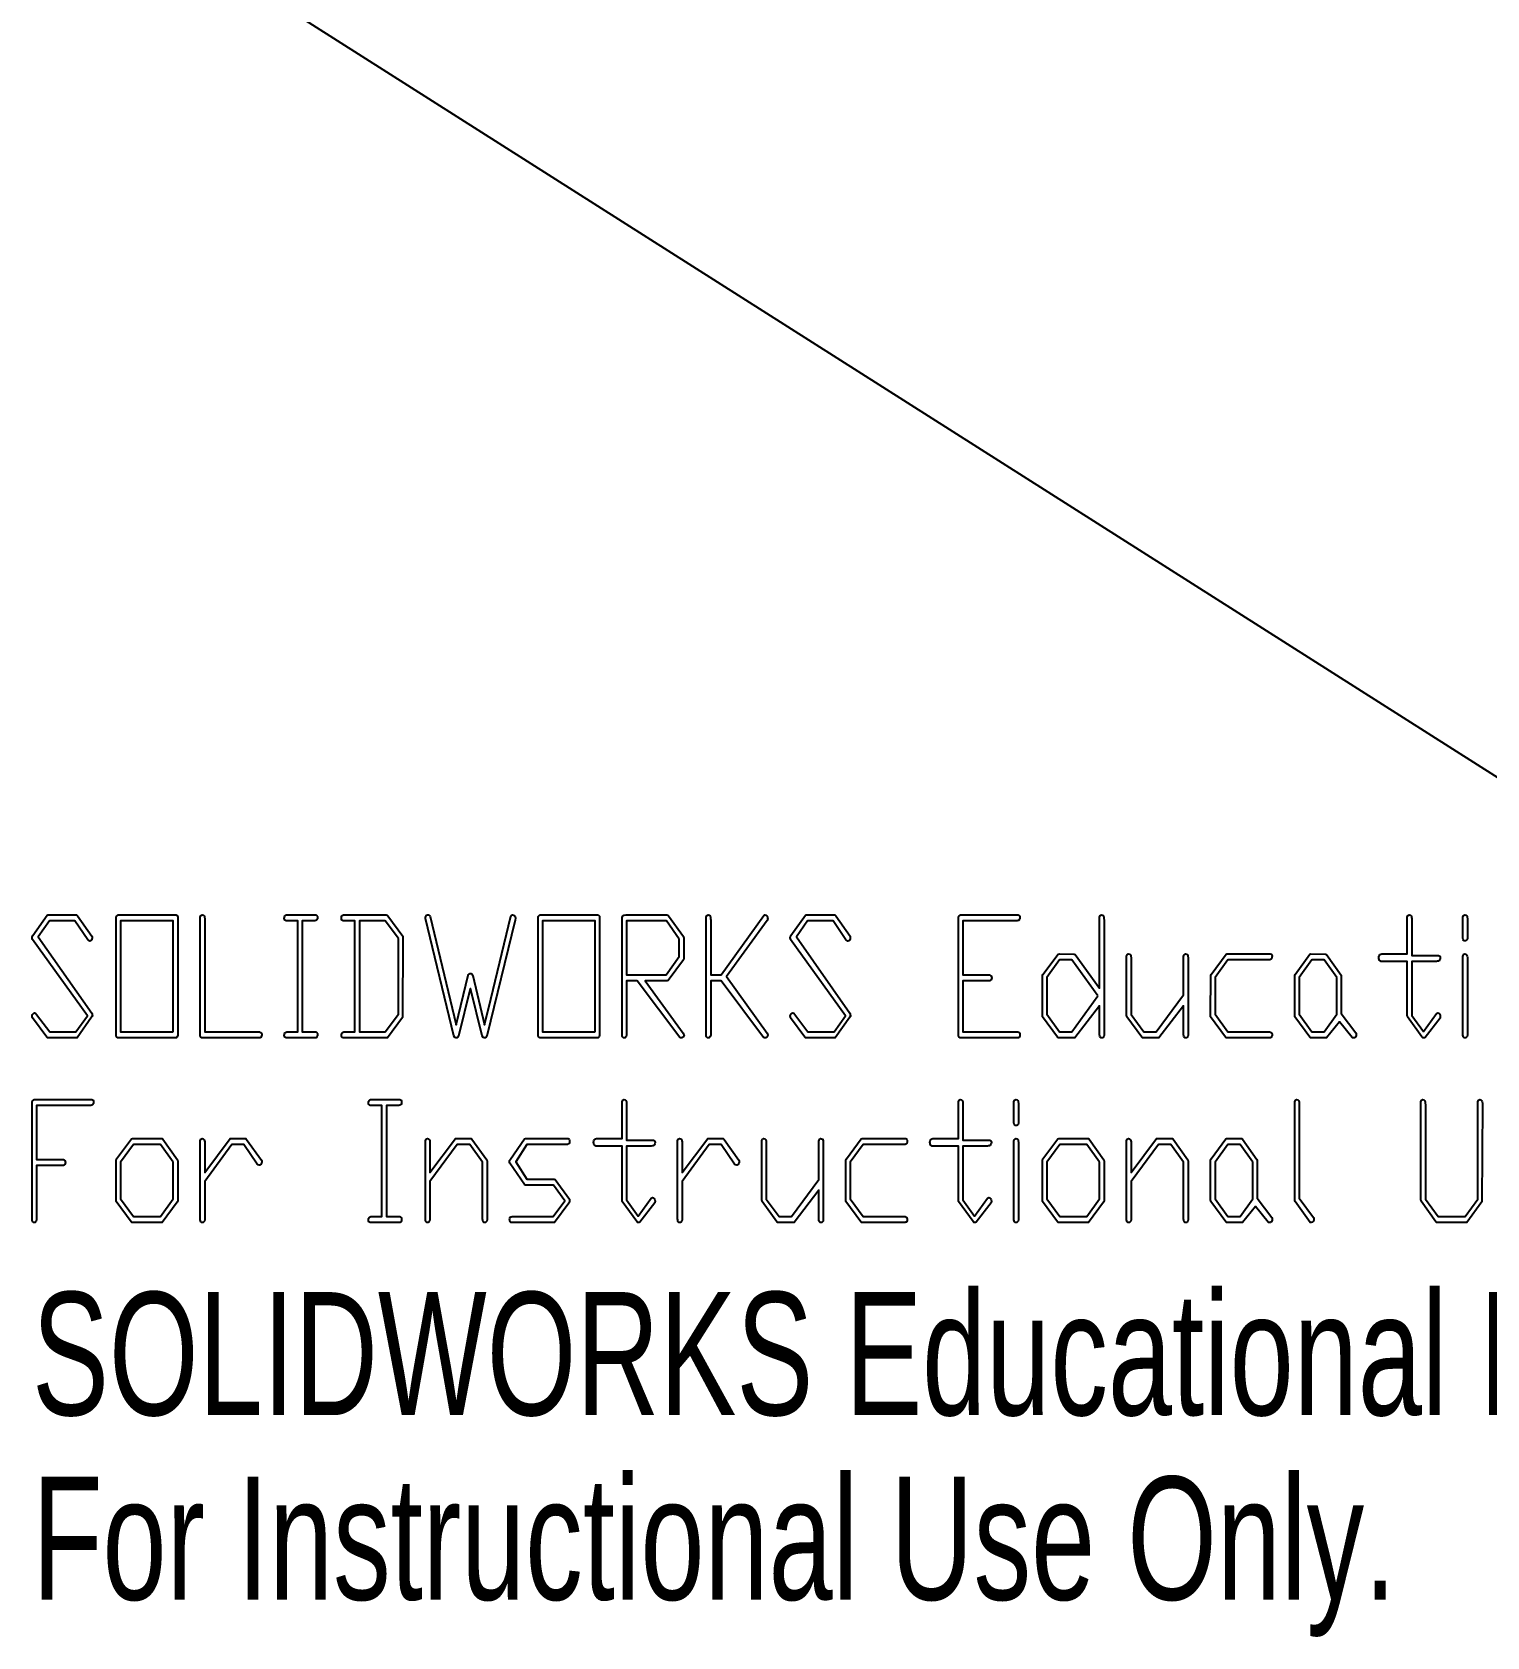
# Model space of a CAD drawing. Header units: inches. Extents: x 8.01 to 11.94, y -2.59 to 2.38.
# Drawn here: x 8.012 to 10.26, y -2.587 to -0.105 of the extents above; entities that cross this region are included whole.
import ezdxf

# ---------------------------------------------------------------- set-up
doc = ezdxf.new("R2010")
doc.units = ezdxf.units.IN
doc.header["$MEASUREMENT"] = 0
doc.styles.add('SLDTEXTSTYLE0', font='TXT', dxfattribs={"width": 0.7})

msp = doc.modelspace()

# ---------------------------------------------------------------- linework, layer by layer
at = {"color": 7, "linetype": 'Continuous'}
msp.add_line((10.3459, -1.3021), (8.0116, 0.1813), dxfattribs=at)
at = {"color": 7, "linetype": 'Continuous', "flags": 128}
for points in [[(8.0818, -1.4717), (8.1041, -1.5032), (8.1041, -1.5032), (8.1044, -1.5043), (8.1044, -1.5055), (8.1044, -1.5055), (8.1044, -1.5064), (8.1041, -1.5073), (8.1041, -1.5073), (8.1037, -1.5087), (8.103, -1.5097), (8.102, -1.5105), (8.1008, -1.5109), (8.1008, -1.5109), (8.099, -1.5101), (8.0977, -1.5088), (8.0977, -1.5088), (8.0779, -1.4795), (8.0779, -1.4795), (8.0384, -1.4795), (8.0384, -1.4795), (8.0212, -1.5042), (8.0212, -1.5042), (8.1039, -1.6224), (8.1039, -1.6224), (8.1043, -1.6234), (8.1044, -1.6248), (8.1044, -1.6248), (8.1044, -1.6253), (8.1044, -1.6259), (8.1044, -1.6259), (8.1051, -1.6262), (8.1053, -1.6265), (8.1051, -1.6267), (8.1044, -1.6269), (8.1044, -1.6269), (8.1035, -1.6285), (8.1035, -1.6285), (8.0812, -1.6602), (8.0812, -1.6602), (8.0794, -1.6605), (8.0794, -1.6605), (8.0354, -1.6605), (8.0354, -1.6605), (8.0343, -1.6595), (8.0343, -1.6595), (8.012, -1.6295), (8.012, -1.6295), (8.0117, -1.6281), (8.0116, -1.627), (8.0116, -1.627), (8.0117, -1.626), (8.0118, -1.6253), (8.0118, -1.6253), (8.0124, -1.624), (8.0132, -1.623), (8.0142, -1.6223), (8.0154, -1.6219), (8.0154, -1.6219), (8.0171, -1.6224), (8.0186, -1.624), (8.0186, -1.624), (8.0389, -1.6512), (8.0389, -1.6512), (8.0794, -1.6512), (8.0794, -1.6512), (8.0971, -1.6265), (8.0971, -1.6265), (8.012, -1.5085), (8.012, -1.5085), (8.0117, -1.5074), (8.0116, -1.5059), (8.0116, -1.5059), (8.0117, -1.5049), (8.0118, -1.504), (8.0118, -1.504), (8.0125, -1.5022), (8.0125, -1.5022), (8.035, -1.4707), (8.035, -1.4707), (8.0361, -1.4702), (8.0361, -1.4702), (8.0805, -1.4704), (8.0805, -1.4704), (8.0818, -1.4717)], [(8.2343, -1.4704), (8.2351, -1.4708), (8.2358, -1.4714), (8.2364, -1.4724), (8.2367, -1.4736), (8.2367, -1.4736), (8.2367, -1.4779), (8.2367, -1.4779), (8.2367, -1.6563), (8.2367, -1.6563), (8.236, -1.6586), (8.2347, -1.6602), (8.2347, -1.6602), (8.2333, -1.6605), (8.2333, -1.6605), (8.144, -1.6605), (8.144, -1.6605), (8.1425, -1.6591), (8.1416, -1.6571), (8.1416, -1.6571), (8.1416, -1.652), (8.1416, -1.652), (8.1416, -1.4738), (8.1416, -1.4738), (8.142, -1.4726), (8.1427, -1.4716), (8.1436, -1.4708), (8.1448, -1.4702), (8.1448, -1.4702), (8.2343, -1.4704)], [(8.2298, -1.6512), (8.2298, -1.4795), (8.2298, -1.4795), (8.1485, -1.4795), (8.1485, -1.4795), (8.1485, -1.6512), (8.1485, -1.6512), (8.2298, -1.6512)], [(8.2774, -1.4716), (8.2779, -1.4726), (8.2782, -1.4739), (8.2784, -1.4758), (8.2785, -1.478), (8.2785, -1.478), (8.2785, -1.6512), (8.2785, -1.6512), (8.3634, -1.6512), (8.3634, -1.6512), (8.3643, -1.6514), (8.365, -1.6519), (8.3656, -1.6526), (8.366, -1.6536), (8.366, -1.6536), (8.3665, -1.6548), (8.3666, -1.6558), (8.3666, -1.6558), (8.3664, -1.6574), (8.3657, -1.659), (8.3652, -1.6596), (8.3645, -1.6601), (8.3635, -1.6604), (8.3623, -1.6605), (8.3623, -1.6605), (8.274, -1.6605), (8.274, -1.6605), (8.2724, -1.6591), (8.2715, -1.6571), (8.2715, -1.6571), (8.2715, -1.652), (8.2715, -1.652), (8.2715, -1.4738), (8.2715, -1.4738), (8.272, -1.4724), (8.2726, -1.4713), (8.2734, -1.4706), (8.2744, -1.4702), (8.2744, -1.4702), (8.2761, -1.4705), (8.2774, -1.4716)], [(8.4502, -1.4704), (8.4512, -1.4708), (8.452, -1.4715), (8.4526, -1.4726), (8.4529, -1.474), (8.4529, -1.474), (8.4527, -1.4762), (8.452, -1.4779), (8.452, -1.4779), (8.4512, -1.4786), (8.45, -1.4791), (8.4485, -1.4794), (8.4468, -1.4795), (8.4468, -1.4795), (8.4293, -1.4795), (8.4293, -1.4795), (8.4293, -1.6512), (8.4293, -1.6512), (8.45, -1.6512), (8.45, -1.6512), (8.4511, -1.6518), (8.452, -1.6526), (8.4526, -1.6537), (8.4529, -1.655), (8.4529, -1.655), (8.4527, -1.6573), (8.452, -1.659), (8.4515, -1.6596), (8.4507, -1.6601), (8.4498, -1.6604), (8.4486, -1.6605), (8.4486, -1.6605), (8.4041, -1.6605), (8.4041, -1.6605), (8.4031, -1.6599), (8.4023, -1.6591), (8.4018, -1.658), (8.4015, -1.6567), (8.4015, -1.6567), (8.4018, -1.6544), (8.4025, -1.6526), (8.4031, -1.652), (8.4041, -1.6516), (8.4054, -1.6513), (8.4069, -1.6512), (8.4069, -1.6512), (8.4224, -1.6512), (8.4224, -1.6512), (8.4224, -1.4795), (8.4224, -1.4795), (8.4042, -1.4795), (8.4042, -1.4795), (8.4031, -1.479), (8.4024, -1.4782), (8.4018, -1.477), (8.4015, -1.4756), (8.4015, -1.4756), (8.4018, -1.4733), (8.4024, -1.4718), (8.4035, -1.4708), (8.4047, -1.4702), (8.4047, -1.4702), (8.4502, -1.4704)], [(8.5617, -1.4717), (8.5845, -1.5032), (8.5845, -1.5032), (8.5848, -1.5056), (8.5848, -1.5056), (8.5841, -1.6287), (8.5841, -1.6287), (8.5609, -1.6602), (8.5609, -1.6602), (8.559, -1.6605), (8.559, -1.6605), (8.4922, -1.6605), (8.4922, -1.6605), (8.4911, -1.6598), (8.4903, -1.6588), (8.4898, -1.6575), (8.4897, -1.6558), (8.4897, -1.6558), (8.49, -1.6539), (8.4908, -1.6524), (8.4916, -1.6519), (8.4925, -1.6515), (8.4937, -1.6513), (8.4951, -1.6512), (8.4951, -1.6512), (8.5106, -1.6512), (8.5106, -1.6512), (8.5106, -1.4795), (8.5106, -1.4795), (8.4924, -1.4795), (8.4924, -1.4795), (8.4913, -1.479), (8.4906, -1.4782), (8.49, -1.477), (8.4897, -1.4756), (8.4897, -1.4756), (8.4899, -1.4734), (8.4905, -1.4717), (8.4911, -1.471), (8.4918, -1.4705), (8.4928, -1.4703), (8.494, -1.4702), (8.494, -1.4702), (8.4961, -1.4702), (8.4961, -1.4702), (8.5587, -1.4702), (8.5587, -1.4702), (8.5604, -1.4706), (8.5617, -1.4717)], [(8.5779, -1.5066), (8.5575, -1.4795), (8.5575, -1.4795), (8.5175, -1.4795), (8.5175, -1.4795), (8.5175, -1.6512), (8.5175, -1.6512), (8.5575, -1.6512), (8.5575, -1.6512), (8.5779, -1.6238), (8.5779, -1.6238), (8.5779, -1.5066)], [(8.627, -1.4725), (8.6673, -1.6404), (8.6673, -1.6404), (8.6858, -1.5635), (8.6858, -1.5635), (8.6864, -1.5624), (8.6872, -1.5615), (8.6881, -1.5611), (8.6892, -1.5609), (8.6892, -1.5609), (8.6903, -1.5611), (8.6913, -1.5616), (8.6921, -1.5625), (8.6928, -1.5638), (8.6928, -1.5638), (8.7111, -1.6404), (8.7111, -1.6404), (8.7207, -1.6008), (8.7207, -1.6008), (8.7515, -1.4723), (8.7515, -1.4723), (8.7526, -1.4709), (8.754, -1.4702), (8.754, -1.4702), (8.7559, -1.4705), (8.7574, -1.4714), (8.7584, -1.4729), (8.7589, -1.4751), (8.7589, -1.4751), (8.7581, -1.4784), (8.7581, -1.4784), (8.7147, -1.6577), (8.7147, -1.6577), (8.7135, -1.6595), (8.7119, -1.6605), (8.7119, -1.6605), (8.7102, -1.6603), (8.7088, -1.6597), (8.7088, -1.6597), (8.7073, -1.6574), (8.7073, -1.6574), (8.6894, -1.5841), (8.6894, -1.5841), (8.689, -1.5846), (8.689, -1.5846), (8.6708, -1.6577), (8.6708, -1.6577), (8.6697, -1.6595), (8.6682, -1.6605), (8.6682, -1.6605), (8.6664, -1.6603), (8.665, -1.6597), (8.665, -1.6597), (8.6637, -1.6574), (8.6637, -1.6574), (8.6196, -1.4756), (8.6196, -1.4756), (8.6198, -1.4741), (8.6201, -1.4728), (8.6207, -1.4717), (8.6215, -1.4709), (8.6215, -1.4709), (8.6226, -1.4704), (8.6236, -1.4702), (8.6236, -1.4702), (8.6247, -1.4703), (8.6256, -1.4708), (8.6264, -1.4715), (8.627, -1.4725)], [(8.8864, -1.4704), (8.8873, -1.4708), (8.8879, -1.4714), (8.8885, -1.4724), (8.8889, -1.4736), (8.8889, -1.4736), (8.8889, -1.4779), (8.8889, -1.4779), (8.8889, -1.6563), (8.8889, -1.6563), (8.8882, -1.6586), (8.8868, -1.6602), (8.8868, -1.6602), (8.8854, -1.6605), (8.8854, -1.6605), (8.7962, -1.6605), (8.7962, -1.6605), (8.7946, -1.6591), (8.7937, -1.6571), (8.7937, -1.6571), (8.7937, -1.652), (8.7937, -1.652), (8.7937, -1.4738), (8.7937, -1.4738), (8.7941, -1.4726), (8.7948, -1.4716), (8.7957, -1.4708), (8.7969, -1.4702), (8.7969, -1.4702), (8.8864, -1.4704)], [(8.8819, -1.6512), (8.8819, -1.4795), (8.8819, -1.4795), (8.8007, -1.4795), (8.8007, -1.4795), (8.8007, -1.6512), (8.8007, -1.6512), (8.8819, -1.6512)], [(8.9956, -1.4717), (9.0185, -1.5037), (9.0185, -1.5037), (9.0188, -1.506), (9.0188, -1.506), (9.0188, -1.5377), (9.0188, -1.5377), (9.0185, -1.5395), (9.0185, -1.5395), (8.995, -1.5715), (8.995, -1.5715), (8.9933, -1.5723), (8.9933, -1.5723), (8.9591, -1.5723), (8.9591, -1.5723), (9.0182, -1.653), (9.0182, -1.653), (9.0187, -1.6549), (9.0188, -1.6558), (9.0188, -1.6558), (9.0188, -1.6561), (9.0188, -1.6565), (9.0188, -1.6565), (9.0194, -1.6567), (9.0196, -1.6569), (9.0194, -1.6571), (9.0188, -1.6572), (9.0188, -1.6572), (9.0184, -1.6584), (9.0178, -1.6593), (9.0171, -1.66), (9.0163, -1.6605), (9.0163, -1.6605), (9.015, -1.6604), (9.014, -1.6603), (9.0132, -1.66), (9.0127, -1.6597), (9.0127, -1.6597), (8.9471, -1.5723), (8.9471, -1.5723), (8.9306, -1.5723), (8.9306, -1.5723), (8.9306, -1.6564), (8.9306, -1.6564), (8.9301, -1.6583), (8.9288, -1.66), (8.9288, -1.66), (8.9282, -1.6603), (8.9271, -1.6605), (8.9271, -1.6605), (8.9257, -1.6602), (8.9246, -1.6593), (8.9242, -1.6586), (8.9239, -1.6576), (8.9237, -1.6563), (8.9237, -1.6548), (8.9237, -1.6548), (8.9237, -1.4741), (8.9237, -1.4741), (8.924, -1.4729), (8.9246, -1.4719), (8.9253, -1.4712), (8.9261, -1.4707), (8.9261, -1.4707), (8.9301, -1.4704), (8.9301, -1.4704), (8.9926, -1.4702), (8.9926, -1.4702), (8.9944, -1.4706), (8.9956, -1.4717)], [(9.0118, -1.5077), (8.992, -1.4795), (8.992, -1.4795), (8.9306, -1.4795), (8.9306, -1.4795), (8.9306, -1.563), (8.9306, -1.563), (8.9918, -1.563), (8.9918, -1.563), (9.0119, -1.5345), (9.0119, -1.5345), (9.0119, -1.5077)], [(9.1474, -1.4717), (9.1479, -1.4726), (9.1484, -1.4737), (9.1486, -1.4751), (9.1487, -1.4767), (9.1487, -1.4767), (9.1481, -1.4787), (9.1481, -1.4787), (9.0851, -1.5657), (9.0851, -1.5657), (9.1481, -1.653), (9.1481, -1.653), (9.1486, -1.6549), (9.1487, -1.6558), (9.1487, -1.6558), (9.1487, -1.6566), (9.1485, -1.6572), (9.1485, -1.6572), (9.1481, -1.6584), (9.1475, -1.6593), (9.1469, -1.66), (9.1461, -1.6605), (9.1461, -1.6605), (9.1447, -1.6604), (9.1437, -1.6603), (9.1429, -1.66), (9.1424, -1.6597), (9.1424, -1.6597), (9.0769, -1.5723), (9.0769, -1.5723), (9.0606, -1.5723), (9.0606, -1.5723), (9.0606, -1.6564), (9.0606, -1.6564), (9.06, -1.6583), (9.0588, -1.66), (9.0588, -1.66), (9.0581, -1.6603), (9.0571, -1.6605), (9.0571, -1.6605), (9.0556, -1.6602), (9.0545, -1.6593), (9.0541, -1.6586), (9.0538, -1.6576), (9.0537, -1.6563), (9.0536, -1.6548), (9.0536, -1.6548), (9.0536, -1.4738), (9.0536, -1.4738), (9.054, -1.4724), (9.0546, -1.4713), (9.0555, -1.4706), (9.0566, -1.4702), (9.0566, -1.4702), (9.0583, -1.4705), (9.0595, -1.4717), (9.06, -1.4726), (9.0603, -1.474), (9.0605, -1.4759), (9.0606, -1.4782), (9.0606, -1.4782), (9.0606, -1.563), (9.0606, -1.563), (9.0769, -1.563), (9.0769, -1.563), (9.1428, -1.471), (9.1428, -1.471), (9.1436, -1.4704), (9.1445, -1.4702), (9.1445, -1.4702), (9.146, -1.4706), (9.1474, -1.4717)], [(9.2538, -1.4717), (9.2761, -1.5032), (9.2761, -1.5032), (9.2763, -1.5043), (9.2764, -1.5055), (9.2764, -1.5055), (9.2763, -1.5064), (9.2761, -1.5073), (9.2761, -1.5073), (9.2757, -1.5087), (9.275, -1.5097), (9.274, -1.5105), (9.2728, -1.5109), (9.2728, -1.5109), (9.271, -1.5101), (9.2696, -1.5088), (9.2696, -1.5088), (9.2498, -1.4795), (9.2498, -1.4795), (9.2104, -1.4795), (9.2104, -1.4795), (9.1932, -1.5042), (9.1932, -1.5042), (9.2759, -1.6224), (9.2759, -1.6224), (9.2763, -1.6234), (9.2764, -1.6248), (9.2764, -1.6248), (9.2764, -1.6253), (9.2764, -1.6259), (9.2764, -1.6259), (9.277, -1.6262), (9.2772, -1.6265), (9.277, -1.6267), (9.2764, -1.6269), (9.2764, -1.6269), (9.2755, -1.6285), (9.2755, -1.6285), (9.2532, -1.6602), (9.2532, -1.6602), (9.2514, -1.6605), (9.2514, -1.6605), (9.2073, -1.6605), (9.2073, -1.6605), (9.2062, -1.6595), (9.2062, -1.6595), (9.1839, -1.6295), (9.1839, -1.6295), (9.1837, -1.6281), (9.1836, -1.627), (9.1836, -1.627), (9.1836, -1.626), (9.1838, -1.6253), (9.1838, -1.6253), (9.1843, -1.624), (9.1851, -1.623), (9.1861, -1.6223), (9.1874, -1.6219), (9.1874, -1.6219), (9.1891, -1.6224), (9.1905, -1.624), (9.1905, -1.624), (9.2109, -1.6512), (9.2109, -1.6512), (9.2514, -1.6512), (9.2514, -1.6512), (9.2691, -1.6265), (9.2691, -1.6265), (9.1839, -1.5085), (9.1839, -1.5085), (9.1837, -1.5074), (9.1836, -1.5059), (9.1836, -1.5059), (9.1836, -1.5049), (9.1838, -1.504), (9.1838, -1.504), (9.1845, -1.5022), (9.1845, -1.5022), (9.2069, -1.4707), (9.2069, -1.4707), (9.208, -1.4702), (9.208, -1.4702), (9.2525, -1.4704), (9.2525, -1.4704), (9.2538, -1.4717)], [(9.5359, -1.4704), (9.537, -1.4708), (9.5378, -1.4715), (9.5383, -1.4726), (9.5386, -1.474), (9.5386, -1.474), (9.5383, -1.4763), (9.5375, -1.478), (9.5368, -1.4787), (9.5359, -1.4791), (9.5345, -1.4794), (9.5329, -1.4795), (9.5329, -1.4795), (9.4505, -1.4795), (9.4505, -1.4795), (9.4505, -1.563), (9.4505, -1.563), (9.4918, -1.563), (9.4918, -1.563), (9.4931, -1.5637), (9.4941, -1.5646), (9.4947, -1.5659), (9.4949, -1.5674), (9.4949, -1.5674), (9.4947, -1.5691), (9.4942, -1.5706), (9.4937, -1.5711), (9.493, -1.5716), (9.492, -1.572), (9.4906, -1.5723), (9.4906, -1.5723), (9.4505, -1.5723), (9.4505, -1.5723), (9.4505, -1.6512), (9.4505, -1.6512), (9.5354, -1.6512), (9.5354, -1.6512), (9.5368, -1.6517), (9.5378, -1.6527), (9.5384, -1.6541), (9.5386, -1.6558), (9.5386, -1.6558), (9.5384, -1.6574), (9.5377, -1.659), (9.5372, -1.6596), (9.5364, -1.6601), (9.5354, -1.6604), (9.5342, -1.6605), (9.5342, -1.6605), (9.446, -1.6605), (9.446, -1.6605), (9.4444, -1.6591), (9.4435, -1.6571), (9.4435, -1.6571), (9.4435, -1.652), (9.4435, -1.652), (9.4435, -1.4738), (9.4435, -1.4738), (9.4439, -1.4726), (9.4446, -1.4716), (9.4455, -1.4708), (9.4467, -1.4702), (9.4467, -1.4702), (9.5359, -1.4704)], [(9.6676, -1.4716), (9.668, -1.4725), (9.6684, -1.4739), (9.6685, -1.4757), (9.6686, -1.4779), (9.6686, -1.4779), (9.6686, -1.6563), (9.6686, -1.6563), (9.6682, -1.6582), (9.6675, -1.6594), (9.6665, -1.6602), (9.6651, -1.6605), (9.6651, -1.6605), (9.6638, -1.6602), (9.6626, -1.6592), (9.6619, -1.6576), (9.6617, -1.655), (9.6617, -1.655), (9.6617, -1.6106), (9.6617, -1.6106), (9.6234, -1.6602), (9.6234, -1.6602), (9.622, -1.6605), (9.622, -1.6605), (9.5981, -1.6605), (9.5981, -1.6605), (9.5969, -1.6595), (9.5969, -1.6595), (9.5736, -1.6278), (9.5736, -1.6278), (9.5735, -1.6252), (9.5735, -1.6252), (9.5735, -1.564), (9.5735, -1.564), (9.5742, -1.5622), (9.5742, -1.5622), (9.5977, -1.531), (9.5977, -1.531), (9.5996, -1.5305), (9.5996, -1.5305), (9.6224, -1.5308), (9.6224, -1.5308), (9.6239, -1.5316), (9.6239, -1.5316), (9.6617, -1.5834), (9.6617, -1.5834), (9.6617, -1.4736), (9.6617, -1.4736), (9.6621, -1.4723), (9.6627, -1.4713), (9.6634, -1.4706), (9.6642, -1.4702), (9.6642, -1.4702), (9.6663, -1.4705), (9.6676, -1.4716)], [(10.1433, -1.4717), (10.1438, -1.4726), (10.1441, -1.4741), (10.1443, -1.4759), (10.1444, -1.4783), (10.1444, -1.4783), (10.1444, -1.5328), (10.1444, -1.5328), (10.1857, -1.5328), (10.1857, -1.5328), (10.1868, -1.5334), (10.1876, -1.5343), (10.1881, -1.5353), (10.1884, -1.5367), (10.1884, -1.5367), (10.1881, -1.5386), (10.1872, -1.5404), (10.1865, -1.5412), (10.1855, -1.5417), (10.1841, -1.542), (10.1825, -1.5421), (10.1825, -1.5421), (10.1444, -1.5421), (10.1444, -1.5421), (10.1444, -1.6256), (10.1444, -1.6256), (10.1624, -1.6505), (10.1624, -1.6505), (10.1825, -1.6227), (10.1825, -1.6227), (10.1834, -1.6221), (10.1844, -1.6219), (10.1844, -1.6219), (10.1857, -1.6223), (10.187, -1.6234), (10.1881, -1.6251), (10.1884, -1.6273), (10.1884, -1.6273), (10.188, -1.6297), (10.188, -1.6297), (10.1649, -1.66), (10.1649, -1.66), (10.1641, -1.6604), (10.1628, -1.6605), (10.1628, -1.6605), (10.1613, -1.6605), (10.1613, -1.6605), (10.16, -1.659), (10.16, -1.659), (10.1376, -1.628), (10.1376, -1.628), (10.1374, -1.6255), (10.1374, -1.6255), (10.1374, -1.5421), (10.1374, -1.5421), (10.0965, -1.5421), (10.0965, -1.5421), (10.0957, -1.5419), (10.095, -1.5414), (10.0944, -1.5406), (10.0939, -1.5394), (10.0939, -1.5394), (10.0935, -1.5378), (10.0933, -1.5363), (10.0933, -1.5363), (10.0936, -1.5342), (10.0944, -1.5323), (10.0951, -1.5315), (10.0962, -1.531), (10.0978, -1.5306), (10.0998, -1.5305), (10.0998, -1.5305), (10.1374, -1.5305), (10.1374, -1.5305), (10.1374, -1.4738), (10.1374, -1.4738), (10.1378, -1.4724), (10.1383, -1.4713), (10.1391, -1.4706), (10.1401, -1.4702), (10.1401, -1.4702), (10.142, -1.4705), (10.1434, -1.4717)], [(10.2292, -1.4716), (10.2297, -1.4725), (10.23, -1.4739), (10.2302, -1.4757), (10.2302, -1.4779), (10.2302, -1.4779), (10.2302, -1.5065), (10.2302, -1.5065), (10.2296, -1.5087), (10.2286, -1.5099), (10.2276, -1.5105), (10.2268, -1.5106), (10.2268, -1.5106), (10.2252, -1.5104), (10.2241, -1.5096), (10.2235, -1.5082), (10.2233, -1.5063), (10.2233, -1.5063), (10.2233, -1.4738), (10.2233, -1.4738), (10.2237, -1.4724), (10.2243, -1.4713), (10.2251, -1.4706), (10.2261, -1.4702), (10.2261, -1.4702), (10.228, -1.4705), (10.2292, -1.4716)], [(9.7093, -1.532), (9.7098, -1.5329), (9.7101, -1.5343), (9.7103, -1.5361), (9.7104, -1.5384), (9.7104, -1.5384), (9.7104, -1.6244), (9.7104, -1.6244), (9.7303, -1.6512), (9.7303, -1.6512), (9.7494, -1.6512), (9.7494, -1.6512), (9.7916, -1.5939), (9.7916, -1.5939), (9.7916, -1.5344), (9.7916, -1.5344), (9.792, -1.5331), (9.7926, -1.532), (9.7934, -1.5312), (9.7944, -1.5305), (9.7944, -1.5305), (9.796, -1.5308), (9.7976, -1.5318), (9.7976, -1.5318), (9.798, -1.5328), (9.7983, -1.5342), (9.7985, -1.536), (9.7986, -1.5382), (9.7986, -1.5382), (9.7986, -1.6563), (9.7986, -1.6563), (9.7982, -1.6582), (9.7975, -1.6594), (9.7964, -1.6602), (9.7951, -1.6605), (9.7951, -1.6605), (9.7937, -1.6602), (9.7926, -1.6592), (9.7919, -1.6576), (9.7916, -1.655), (9.7916, -1.655), (9.7916, -1.6106), (9.7916, -1.6106), (9.7533, -1.6602), (9.7533, -1.6602), (9.752, -1.6605), (9.752, -1.6605), (9.728, -1.6605), (9.728, -1.6605), (9.7269, -1.6595), (9.7269, -1.6595), (9.7038, -1.6278), (9.7038, -1.6278), (9.7034, -1.6252), (9.7034, -1.6252), (9.7034, -1.5339), (9.7034, -1.5339), (9.7038, -1.5328), (9.7044, -1.5319), (9.7051, -1.5311), (9.7061, -1.5305), (9.7061, -1.5305), (9.708, -1.5309), (9.7093, -1.532)], [(9.926, -1.5307), (9.9274, -1.5317), (9.9283, -1.5334), (9.9283, -1.5334), (9.9281, -1.5361), (9.9277, -1.538), (9.9277, -1.538), (9.9269, -1.5388), (9.926, -1.5394), (9.925, -1.5397), (9.9237, -1.5398), (9.9237, -1.5398), (9.8599, -1.5398), (9.8599, -1.5398), (9.8404, -1.5671), (9.8404, -1.5671), (9.8404, -1.6239), (9.8404, -1.6239), (9.86, -1.6512), (9.86, -1.6512), (9.9252, -1.6512), (9.9252, -1.6512), (9.9261, -1.6514), (9.9268, -1.6519), (9.9275, -1.6526), (9.9279, -1.6536), (9.9279, -1.6536), (9.9283, -1.6548), (9.9285, -1.6558), (9.9285, -1.6558), (9.9283, -1.6574), (9.9276, -1.659), (9.9271, -1.6596), (9.9263, -1.6601), (9.9253, -1.6604), (9.9241, -1.6605), (9.9241, -1.6605), (9.8575, -1.6605), (9.8575, -1.6605), (9.8564, -1.6595), (9.8564, -1.6595), (9.8334, -1.6278), (9.8334, -1.6278), (9.8334, -1.6252), (9.8334, -1.6252), (9.8336, -1.564), (9.8336, -1.564), (9.8343, -1.5622), (9.8343, -1.5622), (9.8573, -1.531), (9.8573, -1.531), (9.8584, -1.5305), (9.8584, -1.5305), (9.926, -1.5307)], [(10.0124, -1.5315), (10.0349, -1.5632), (10.0349, -1.5632), (10.0353, -1.5647), (10.0353, -1.5647), (10.0353, -1.6229), (10.0353, -1.6229), (10.0578, -1.6525), (10.0578, -1.6525), (10.0583, -1.6544), (10.0584, -1.6553), (10.0584, -1.6553), (10.0584, -1.6562), (10.0582, -1.6569), (10.0582, -1.6569), (10.0578, -1.6582), (10.0573, -1.6592), (10.0566, -1.66), (10.0558, -1.6605), (10.0558, -1.6605), (10.0545, -1.6604), (10.0535, -1.6604), (10.0527, -1.6602), (10.0522, -1.66), (10.0522, -1.66), (10.0326, -1.6357), (10.0326, -1.6357), (10.0127, -1.6603), (10.0127, -1.6603), (10.0114, -1.6605), (10.0114, -1.6605), (9.9876, -1.6605), (9.9876, -1.6605), (9.9865, -1.6595), (9.9865, -1.6595), (9.9635, -1.6278), (9.9635, -1.6278), (9.9634, -1.6252), (9.9634, -1.6252), (9.9634, -1.564), (9.9634, -1.564), (9.9641, -1.5622), (9.9641, -1.5622), (9.9868, -1.531), (9.9868, -1.531), (9.9879, -1.5305), (9.9879, -1.5305), (10.0109, -1.5308), (10.0109, -1.5308), (10.0124, -1.5315)], [(10.2291, -1.5319), (10.2296, -1.5328), (10.23, -1.5342), (10.2302, -1.536), (10.2302, -1.5382), (10.2302, -1.5382), (10.2302, -1.6563), (10.2302, -1.6563), (10.2297, -1.6583), (10.2284, -1.66), (10.2284, -1.66), (10.2278, -1.6603), (10.2268, -1.6605), (10.2268, -1.6605), (10.2253, -1.6602), (10.2242, -1.6593), (10.2238, -1.6586), (10.2235, -1.6576), (10.2233, -1.6563), (10.2233, -1.6548), (10.2233, -1.6548), (10.2233, -1.5344), (10.2233, -1.5344), (10.2236, -1.5331), (10.2243, -1.532), (10.225, -1.5311), (10.2261, -1.5305), (10.2261, -1.5305), (10.2279, -1.5309), (10.2291, -1.5319)], [(9.6588, -1.5955), (9.6189, -1.5398), (9.6189, -1.5398), (9.6, -1.5398), (9.6, -1.5398), (9.5804, -1.5669), (9.5804, -1.5669), (9.5804, -1.6239), (9.5804, -1.6239), (9.6, -1.6512), (9.6, -1.6512), (9.6187, -1.6512), (9.6187, -1.6512), (9.6588, -1.5955)], [(10.0283, -1.5671), (10.0088, -1.5398), (10.0088, -1.5398), (9.9899, -1.5398), (9.9899, -1.5398), (9.9703, -1.5669), (9.9703, -1.5669), (9.9703, -1.6239), (9.9703, -1.6239), (9.9899, -1.6512), (9.9899, -1.6512), (10.0088, -1.6512), (10.0088, -1.6512), (10.0283, -1.6236), (10.0283, -1.6236), (10.0283, -1.5671)], [(8.104, -1.7558), (8.1051, -1.7562), (8.1059, -1.7569), (8.1064, -1.758), (8.1067, -1.7594), (8.1067, -1.7594), (8.1064, -1.7618), (8.1056, -1.7635), (8.105, -1.7641), (8.104, -1.7646), (8.1026, -1.7648), (8.101, -1.7649), (8.101, -1.7649), (8.0186, -1.7649), (8.0186, -1.7649), (8.0186, -1.8485), (8.0186, -1.8485), (8.0599, -1.8485), (8.0599, -1.8485), (8.0613, -1.8491), (8.0622, -1.8501), (8.0628, -1.8514), (8.063, -1.8529), (8.063, -1.8529), (8.0628, -1.8546), (8.0623, -1.856), (8.0618, -1.8566), (8.0611, -1.8571), (8.0601, -1.8575), (8.0588, -1.8577), (8.0588, -1.8577), (8.0186, -1.8577), (8.0186, -1.8577), (8.0186, -1.9419), (8.0186, -1.9419), (8.018, -1.9438), (8.0168, -1.9454), (8.0168, -1.9454), (8.0161, -1.9458), (8.0151, -1.9459), (8.0151, -1.9459), (8.0136, -1.9456), (8.0125, -1.9448), (8.0121, -1.944), (8.0118, -1.9431), (8.0117, -1.9418), (8.0116, -1.9402), (8.0116, -1.9402), (8.0116, -1.7593), (8.0116, -1.7593), (8.0121, -1.7581), (8.0127, -1.757), (8.0136, -1.7562), (8.0148, -1.7556), (8.0148, -1.7556), (8.104, -1.7558)], [(8.5802, -1.7558), (8.5812, -1.7562), (8.582, -1.7569), (8.5826, -1.758), (8.5828, -1.7594), (8.5828, -1.7594), (8.5826, -1.7616), (8.582, -1.7634), (8.582, -1.7634), (8.5811, -1.764), (8.58, -1.7645), (8.5785, -1.7648), (8.5767, -1.7649), (8.5767, -1.7649), (8.5593, -1.7649), (8.5593, -1.7649), (8.5593, -1.9366), (8.5593, -1.9366), (8.58, -1.9366), (8.58, -1.9366), (8.5811, -1.9372), (8.5819, -1.9381), (8.5825, -1.9391), (8.5828, -1.9405), (8.5828, -1.9405), (8.5826, -1.9427), (8.582, -1.9445), (8.5814, -1.9451), (8.5807, -1.9456), (8.5797, -1.9458), (8.5785, -1.9459), (8.5785, -1.9459), (8.5341, -1.9459), (8.5341, -1.9459), (8.5331, -1.9453), (8.5323, -1.9446), (8.5317, -1.9435), (8.5315, -1.9422), (8.5315, -1.9422), (8.5317, -1.9398), (8.5324, -1.9381), (8.5331, -1.9374), (8.5341, -1.937), (8.5353, -1.9367), (8.5369, -1.9366), (8.5369, -1.9366), (8.5523, -1.9366), (8.5523, -1.9366), (8.5523, -1.7649), (8.5523, -1.7649), (8.5341, -1.7649), (8.5341, -1.7649), (8.5331, -1.7644), (8.5323, -1.7636), (8.5317, -1.7625), (8.5315, -1.7611), (8.5315, -1.7611), (8.5317, -1.7587), (8.5324, -1.7572), (8.5335, -1.7562), (8.5347, -1.7556), (8.5347, -1.7556), (8.5802, -1.7558)], [(8.9296, -1.7571), (8.93, -1.7581), (8.9304, -1.7595), (8.9306, -1.7614), (8.9306, -1.7638), (8.9306, -1.7638), (8.9306, -1.8183), (8.9306, -1.8183), (8.972, -1.8183), (8.972, -1.8183), (8.973, -1.8189), (8.9738, -1.8197), (8.9744, -1.8208), (8.9746, -1.8221), (8.9746, -1.8221), (8.9744, -1.8241), (8.9735, -1.8259), (8.9728, -1.8266), (8.9717, -1.8271), (8.9704, -1.8275), (8.9687, -1.8276), (8.9687, -1.8276), (8.9306, -1.8276), (8.9306, -1.8276), (8.9306, -1.911), (8.9306, -1.911), (8.9486, -1.936), (8.9486, -1.936), (8.9688, -1.9082), (8.9688, -1.9082), (8.9696, -1.9076), (8.9707, -1.9074), (8.9707, -1.9074), (8.972, -1.9077), (8.9733, -1.9089), (8.9743, -1.9106), (8.9746, -1.9128), (8.9746, -1.9128), (8.9743, -1.9152), (8.9743, -1.9152), (8.9511, -1.9455), (8.9511, -1.9455), (8.9503, -1.9458), (8.949, -1.9459), (8.949, -1.9459), (8.9476, -1.9459), (8.9476, -1.9459), (8.9463, -1.9444), (8.9463, -1.9444), (8.9238, -1.9135), (8.9238, -1.9135), (8.9237, -1.9109), (8.9237, -1.9109), (8.9237, -1.8276), (8.9237, -1.8276), (8.8828, -1.8276), (8.8828, -1.8276), (8.882, -1.8274), (8.8813, -1.8269), (8.8807, -1.826), (8.8801, -1.8248), (8.8801, -1.8248), (8.8797, -1.8232), (8.8796, -1.8218), (8.8796, -1.8218), (8.8798, -1.8197), (8.8806, -1.8178), (8.8813, -1.817), (8.8825, -1.8164), (8.8841, -1.8161), (8.886, -1.816), (8.886, -1.816), (8.9237, -1.816), (8.9237, -1.816), (8.9237, -1.7593), (8.9237, -1.7593), (8.924, -1.7579), (8.9246, -1.7568), (8.9254, -1.7561), (8.9264, -1.7556), (8.9264, -1.7556), (8.9283, -1.756), (8.9296, -1.7571)], [(9.4495, -1.7571), (9.4499, -1.7581), (9.4502, -1.7595), (9.4504, -1.7614), (9.4505, -1.7638), (9.4505, -1.7638), (9.4505, -1.8183), (9.4505, -1.8183), (9.4918, -1.8183), (9.4918, -1.8183), (9.4929, -1.8189), (9.4937, -1.8197), (9.4942, -1.8208), (9.4945, -1.8221), (9.4945, -1.8221), (9.4942, -1.8241), (9.4933, -1.8259), (9.4926, -1.8266), (9.4916, -1.8271), (9.4902, -1.8275), (9.4886, -1.8276), (9.4886, -1.8276), (9.4505, -1.8276), (9.4505, -1.8276), (9.4505, -1.911), (9.4505, -1.911), (9.4685, -1.936), (9.4685, -1.936), (9.4886, -1.9082), (9.4886, -1.9082), (9.4895, -1.9076), (9.4905, -1.9074), (9.4905, -1.9074), (9.4918, -1.9077), (9.4931, -1.9089), (9.4942, -1.9106), (9.4945, -1.9128), (9.4945, -1.9128), (9.4941, -1.9152), (9.4941, -1.9152), (9.471, -1.9455), (9.471, -1.9455), (9.4702, -1.9458), (9.4689, -1.9459), (9.4689, -1.9459), (9.4674, -1.9459), (9.4674, -1.9459), (9.4661, -1.9444), (9.4661, -1.9444), (9.4437, -1.9135), (9.4437, -1.9135), (9.4435, -1.9109), (9.4435, -1.9109), (9.4435, -1.8276), (9.4435, -1.8276), (9.4026, -1.8276), (9.4026, -1.8276), (9.4018, -1.8274), (9.4011, -1.8269), (9.4005, -1.826), (9.4, -1.8248), (9.4, -1.8248), (9.3996, -1.8232), (9.3994, -1.8218), (9.3994, -1.8218), (9.3997, -1.8197), (9.4005, -1.8178), (9.4012, -1.817), (9.4024, -1.8164), (9.4039, -1.8161), (9.4059, -1.816), (9.4059, -1.816), (9.4435, -1.816), (9.4435, -1.816), (9.4435, -1.7593), (9.4435, -1.7593), (9.4439, -1.7579), (9.4444, -1.7568), (9.4452, -1.7561), (9.4462, -1.7556), (9.4462, -1.7556), (9.4481, -1.756), (9.4495, -1.7571)], [(9.5353, -1.757), (9.5358, -1.758), (9.5361, -1.7593), (9.5363, -1.7611), (9.5363, -1.7634), (9.5363, -1.7634), (9.5363, -1.792), (9.5363, -1.792), (9.5357, -1.7941), (9.5347, -1.7953), (9.5337, -1.7959), (9.5329, -1.7961), (9.5329, -1.7961), (9.5313, -1.7958), (9.5302, -1.795), (9.5296, -1.7936), (9.5294, -1.7917), (9.5294, -1.7917), (9.5294, -1.7593), (9.5294, -1.7593), (9.5298, -1.7578), (9.5304, -1.7568), (9.5312, -1.756), (9.5322, -1.7556), (9.5322, -1.7556), (9.5341, -1.756), (9.5353, -1.757)], [(9.9693, -1.757), (9.9697, -1.758), (9.9701, -1.7593), (9.9702, -1.7611), (9.9703, -1.7634), (9.9703, -1.7634), (9.9703, -1.9084), (9.9703, -1.9084), (9.9925, -1.9379), (9.9925, -1.9379), (9.9929, -1.9392), (9.9931, -1.9405), (9.9931, -1.9405), (9.9928, -1.9424), (9.992, -1.9443), (9.9908, -1.9455), (9.989, -1.9459), (9.989, -1.9459), (9.9872, -1.9457), (9.9872, -1.9457), (9.9639, -1.9136), (9.9639, -1.9136), (9.9634, -1.9116), (9.9634, -1.9116), (9.9634, -1.7593), (9.9634, -1.7593), (9.9638, -1.7578), (9.9644, -1.7568), (9.9652, -1.756), (9.9662, -1.7556), (9.9662, -1.7556), (9.968, -1.756), (9.9693, -1.757)], [(10.1642, -1.7571), (10.1647, -1.758), (10.165, -1.7594), (10.1652, -1.7612), (10.1653, -1.7635), (10.1653, -1.7635), (10.1653, -1.9098), (10.1653, -1.9098), (10.1851, -1.9366), (10.1851, -1.9366), (10.2266, -1.9366), (10.2266, -1.9366), (10.2465, -1.9095), (10.2465, -1.9095), (10.2465, -1.7593), (10.2465, -1.7593), (10.247, -1.7579), (10.2476, -1.7568), (10.2484, -1.7561), (10.2493, -1.7556), (10.2493, -1.7556), (10.251, -1.756), (10.2523, -1.757), (10.2528, -1.758), (10.2532, -1.7593), (10.2534, -1.7611), (10.2534, -1.7634), (10.2534, -1.7634), (10.2527, -1.9141), (10.2527, -1.9141), (10.2295, -1.9457), (10.2295, -1.9457), (10.2276, -1.9459), (10.2276, -1.9459), (10.1826, -1.9459), (10.1826, -1.9459), (10.1815, -1.9449), (10.1815, -1.9449), (10.1587, -1.9131), (10.1587, -1.9131), (10.1583, -1.9105), (10.1583, -1.9105), (10.1583, -1.7593), (10.1583, -1.7593), (10.1587, -1.7578), (10.1593, -1.7568), (10.1601, -1.756), (10.1611, -1.7556), (10.1611, -1.7556), (10.163, -1.756), (10.1642, -1.7571)], [(8.2136, -1.8172), (8.2364, -1.8489), (8.2364, -1.8489), (8.2367, -1.8512), (8.2367, -1.8512), (8.2367, -1.9122), (8.2367, -1.9122), (8.236, -1.9143), (8.236, -1.9143), (8.2128, -1.9457), (8.2128, -1.9457), (8.2109, -1.9459), (8.2109, -1.9459), (8.1659, -1.9459), (8.1659, -1.9459), (8.1647, -1.9449), (8.1647, -1.9449), (8.1418, -1.9133), (8.1418, -1.9133), (8.1416, -1.9107), (8.1416, -1.9107), (8.1416, -1.8494), (8.1416, -1.8494), (8.1423, -1.8476), (8.1423, -1.8476), (8.1655, -1.8165), (8.1655, -1.8165), (8.1666, -1.816), (8.1666, -1.816), (8.2123, -1.8162), (8.2123, -1.8162), (8.2136, -1.8172)], [(8.2298, -1.8526), (8.2099, -1.8253), (8.2099, -1.8253), (8.1684, -1.8253), (8.1684, -1.8253), (8.1485, -1.8523), (8.1485, -1.8523), (8.1485, -1.9093), (8.1485, -1.9093), (8.1684, -1.9366), (8.1684, -1.9366), (8.2099, -1.9366), (8.2099, -1.9366), (8.2298, -1.9091), (8.2298, -1.9091), (8.2298, -1.8526)], [(8.3432, -1.8173), (8.3663, -1.8495), (8.3663, -1.8495), (8.3665, -1.8509), (8.3666, -1.8519), (8.3666, -1.8519), (8.3666, -1.853), (8.3664, -1.8538), (8.3664, -1.8538), (8.3659, -1.8552), (8.3651, -1.8563), (8.364, -1.857), (8.3628, -1.8574), (8.3628, -1.8574), (8.3611, -1.8569), (8.3596, -1.8555), (8.3596, -1.8555), (8.339, -1.8253), (8.339, -1.8253), (8.3202, -1.8253), (8.3202, -1.8253), (8.2785, -1.8823), (8.2785, -1.8823), (8.2785, -1.9418), (8.2785, -1.9418), (8.278, -1.9437), (8.2767, -1.9454), (8.2767, -1.9454), (8.276, -1.9458), (8.275, -1.9459), (8.275, -1.9459), (8.2735, -1.9456), (8.2724, -1.9448), (8.272, -1.944), (8.2718, -1.9431), (8.2716, -1.9418), (8.2715, -1.9403), (8.2715, -1.9403), (8.2715, -1.8196), (8.2715, -1.8196), (8.2719, -1.8182), (8.2726, -1.8171), (8.2734, -1.8164), (8.2745, -1.816), (8.2745, -1.816), (8.2761, -1.8163), (8.2773, -1.8173), (8.2778, -1.8182), (8.2782, -1.8195), (8.2784, -1.8213), (8.2785, -1.8236), (8.2785, -1.8236), (8.2785, -1.8685), (8.2785, -1.8685), (8.3179, -1.816), (8.3179, -1.816), (8.3419, -1.8162), (8.3419, -1.8162), (8.3432, -1.8173)], [(8.6914, -1.8172), (8.7144, -1.8489), (8.7144, -1.8489), (8.7148, -1.8512), (8.7148, -1.8512), (8.7148, -1.9418), (8.7148, -1.9418), (8.7144, -1.9436), (8.7137, -1.9449), (8.7127, -1.9457), (8.7113, -1.9459), (8.7113, -1.9459), (8.7099, -1.9456), (8.7088, -1.9446), (8.7081, -1.9428), (8.7078, -1.9402), (8.7078, -1.9402), (8.7078, -1.8524), (8.7078, -1.8524), (8.688, -1.8253), (8.688, -1.8253), (8.6689, -1.8253), (8.6689, -1.8253), (8.6266, -1.8823), (8.6266, -1.8823), (8.6266, -1.9418), (8.6266, -1.9418), (8.6261, -1.9437), (8.6248, -1.9454), (8.6248, -1.9454), (8.6241, -1.9458), (8.6231, -1.9459), (8.6231, -1.9459), (8.6216, -1.9456), (8.6206, -1.9448), (8.6202, -1.944), (8.6199, -1.9431), (8.6197, -1.9418), (8.6196, -1.9403), (8.6196, -1.9403), (8.6196, -1.8196), (8.6196, -1.8196), (8.62, -1.8182), (8.6207, -1.8171), (8.6215, -1.8164), (8.6226, -1.816), (8.6226, -1.816), (8.6242, -1.8163), (8.6254, -1.8173), (8.626, -1.8182), (8.6263, -1.8195), (8.6265, -1.8213), (8.6266, -1.8236), (8.6266, -1.8236), (8.6266, -1.8685), (8.6266, -1.8685), (8.666, -1.816), (8.666, -1.816), (8.69, -1.8162), (8.69, -1.8162), (8.6914, -1.8172)], [(8.8404, -1.8162), (8.8416, -1.8172), (8.8424, -1.8188), (8.8424, -1.8188), (8.8424, -1.8205), (8.8423, -1.8218), (8.8421, -1.8228), (8.8419, -1.8235), (8.8419, -1.8235), (8.8413, -1.8242), (8.8405, -1.8248), (8.8395, -1.8251), (8.8382, -1.8253), (8.8382, -1.8253), (8.7765, -1.8253), (8.7765, -1.8253), (8.7592, -1.8519), (8.7592, -1.8519), (8.7766, -1.8786), (8.7766, -1.8786), (8.8186, -1.8786), (8.8186, -1.8786), (8.8199, -1.8796), (8.8199, -1.8796), (8.8421, -1.9099), (8.8421, -1.9099), (8.8424, -1.9113), (8.8424, -1.9124), (8.8424, -1.9124), (8.8424, -1.9131), (8.8421, -1.9144), (8.8421, -1.9144), (8.8411, -1.9161), (8.8411, -1.9161), (8.819, -1.9457), (8.819, -1.9457), (8.8172, -1.9459), (8.8172, -1.9459), (8.7518, -1.9459), (8.7518, -1.9459), (8.7505, -1.9449), (8.7496, -1.9431), (8.7496, -1.9431), (8.7501, -1.9426), (8.7503, -1.9422), (8.7501, -1.9417), (8.7496, -1.9413), (8.7496, -1.9413), (8.7499, -1.9392), (8.7507, -1.9378), (8.7514, -1.9373), (8.7524, -1.9369), (8.7537, -1.9367), (8.7553, -1.9366), (8.7553, -1.9366), (8.8173, -1.9366), (8.8173, -1.9366), (8.8351, -1.9121), (8.8351, -1.9121), (8.8174, -1.8879), (8.8174, -1.8879), (8.7743, -1.8879), (8.7743, -1.8879), (8.773, -1.8869), (8.773, -1.8869), (8.75, -1.8543), (8.75, -1.8543), (8.7497, -1.8532), (8.7496, -1.8517), (8.7496, -1.8517), (8.7496, -1.8506), (8.7498, -1.8498), (8.7498, -1.8498), (8.7509, -1.848), (8.7509, -1.848), (8.773, -1.8165), (8.773, -1.8165), (8.7742, -1.816), (8.7742, -1.816), (8.8404, -1.8162)], [(9.0812, -1.8173), (9.1042, -1.8495), (9.1042, -1.8495), (9.1045, -1.8509), (9.1046, -1.8519), (9.1046, -1.8519), (9.1046, -1.853), (9.1044, -1.8538), (9.1044, -1.8538), (9.1038, -1.8552), (9.103, -1.8563), (9.102, -1.857), (9.1008, -1.8574), (9.1008, -1.8574), (9.0991, -1.8569), (9.0976, -1.8555), (9.0976, -1.8555), (9.077, -1.8253), (9.077, -1.8253), (9.0582, -1.8253), (9.0582, -1.8253), (9.0165, -1.8823), (9.0165, -1.8823), (9.0165, -1.9418), (9.0165, -1.9418), (9.0159, -1.9437), (9.0147, -1.9454), (9.0147, -1.9454), (9.014, -1.9458), (9.013, -1.9459), (9.013, -1.9459), (9.0115, -1.9456), (9.0104, -1.9448), (9.01, -1.944), (9.0097, -1.9431), (9.0096, -1.9418), (9.0095, -1.9403), (9.0095, -1.9403), (9.0095, -1.8196), (9.0095, -1.8196), (9.0099, -1.8182), (9.0105, -1.8171), (9.0114, -1.8164), (9.0125, -1.816), (9.0125, -1.816), (9.0141, -1.8163), (9.0153, -1.8173), (9.0158, -1.8182), (9.0162, -1.8195), (9.0164, -1.8213), (9.0165, -1.8236), (9.0165, -1.8236), (9.0165, -1.8685), (9.0165, -1.8685), (9.0559, -1.816), (9.0559, -1.816), (9.0799, -1.8162), (9.0799, -1.8162), (9.0812, -1.8173)], [(9.1453, -1.8174), (9.1458, -1.8184), (9.1462, -1.8197), (9.1464, -1.8216), (9.1465, -1.8238), (9.1465, -1.8238), (9.1465, -1.9098), (9.1465, -1.9098), (9.1663, -1.9366), (9.1663, -1.9366), (9.1854, -1.9366), (9.1854, -1.9366), (9.2277, -1.8793), (9.2277, -1.8793), (9.2277, -1.8199), (9.2277, -1.8199), (9.228, -1.8186), (9.2287, -1.8175), (9.2295, -1.8166), (9.2305, -1.816), (9.2305, -1.816), (9.232, -1.8163), (9.2337, -1.8172), (9.2337, -1.8172), (9.2341, -1.8182), (9.2344, -1.8196), (9.2346, -1.8214), (9.2346, -1.8237), (9.2346, -1.8237), (9.2346, -1.9418), (9.2346, -1.9418), (9.2342, -1.9436), (9.2335, -1.9449), (9.2325, -1.9457), (9.2312, -1.9459), (9.2312, -1.9459), (9.2298, -1.9456), (9.2287, -1.9447), (9.2279, -1.943), (9.2277, -1.9405), (9.2277, -1.9405), (9.2277, -1.896), (9.2277, -1.896), (9.1894, -1.9457), (9.1894, -1.9457), (9.188, -1.9459), (9.188, -1.9459), (9.1641, -1.9459), (9.1641, -1.9459), (9.1629, -1.9449), (9.1629, -1.9449), (9.1399, -1.9133), (9.1399, -1.9133), (9.1395, -1.9107), (9.1395, -1.9107), (9.1395, -1.8193), (9.1395, -1.8193), (9.1399, -1.8182), (9.1404, -1.8173), (9.1412, -1.8165), (9.1422, -1.816), (9.1422, -1.816), (9.144, -1.8163), (9.1453, -1.8174)], [(9.3621, -1.8162), (9.3635, -1.8172), (9.3643, -1.8188), (9.3643, -1.8188), (9.3642, -1.8216), (9.3637, -1.8235), (9.3637, -1.8235), (9.363, -1.8242), (9.3621, -1.8248), (9.361, -1.8251), (9.3597, -1.8253), (9.3597, -1.8253), (9.296, -1.8253), (9.296, -1.8253), (9.2764, -1.8525), (9.2764, -1.8525), (9.2764, -1.9094), (9.2764, -1.9094), (9.296, -1.9366), (9.296, -1.9366), (9.3613, -1.9366), (9.3613, -1.9366), (9.3622, -1.9369), (9.3629, -1.9374), (9.3635, -1.9381), (9.3639, -1.9391), (9.3639, -1.9391), (9.3644, -1.9402), (9.3645, -1.9413), (9.3645, -1.9413), (9.3643, -1.9428), (9.3637, -1.9444), (9.3631, -1.9451), (9.3624, -1.9455), (9.3614, -1.9458), (9.3602, -1.9459), (9.3602, -1.9459), (9.2936, -1.9459), (9.2936, -1.9459), (9.2925, -1.9449), (9.2925, -1.9449), (9.2695, -1.9133), (9.2695, -1.9133), (9.2695, -1.9107), (9.2695, -1.9107), (9.2696, -1.8494), (9.2696, -1.8494), (9.2704, -1.8476), (9.2704, -1.8476), (9.2933, -1.8165), (9.2933, -1.8165), (9.2945, -1.816), (9.2945, -1.816), (9.3621, -1.8162)], [(9.5352, -1.8174), (9.5357, -1.8183), (9.5361, -1.8197), (9.5363, -1.8214), (9.5363, -1.8237), (9.5363, -1.8237), (9.5363, -1.9418), (9.5363, -1.9418), (9.5358, -1.9437), (9.5345, -1.9454), (9.5345, -1.9454), (9.5339, -1.9458), (9.5329, -1.9459), (9.5329, -1.9459), (9.5314, -1.9456), (9.5303, -1.9448), (9.5299, -1.944), (9.5296, -1.9431), (9.5294, -1.9418), (9.5294, -1.9403), (9.5294, -1.9403), (9.5294, -1.8198), (9.5294, -1.8198), (9.5297, -1.8185), (9.5304, -1.8174), (9.5312, -1.8166), (9.5322, -1.816), (9.5322, -1.816), (9.534, -1.8163), (9.5352, -1.8174)], [(9.6454, -1.8172), (9.6683, -1.8489), (9.6683, -1.8489), (9.6686, -1.8512), (9.6686, -1.8512), (9.6686, -1.9122), (9.6686, -1.9122), (9.6679, -1.9143), (9.6679, -1.9143), (9.6447, -1.9457), (9.6447, -1.9457), (9.6428, -1.9459), (9.6428, -1.9459), (9.5978, -1.9459), (9.5978, -1.9459), (9.5966, -1.9449), (9.5966, -1.9449), (9.5736, -1.9133), (9.5736, -1.9133), (9.5735, -1.9107), (9.5735, -1.9107), (9.5735, -1.8494), (9.5735, -1.8494), (9.5742, -1.8476), (9.5742, -1.8476), (9.5974, -1.8165), (9.5974, -1.8165), (9.5985, -1.816), (9.5985, -1.816), (9.6441, -1.8162), (9.6441, -1.8162), (9.6454, -1.8172)], [(9.6617, -1.8526), (9.6418, -1.8253), (9.6418, -1.8253), (9.6003, -1.8253), (9.6003, -1.8253), (9.5804, -1.8523), (9.5804, -1.8523), (9.5804, -1.9093), (9.5804, -1.9093), (9.6003, -1.9366), (9.6003, -1.9366), (9.6418, -1.9366), (9.6418, -1.9366), (9.6617, -1.9091), (9.6617, -1.9091), (9.6617, -1.8526)], [(9.7752, -1.8172), (9.7982, -1.8489), (9.7982, -1.8489), (9.7986, -1.8512), (9.7986, -1.8512), (9.7986, -1.9418), (9.7986, -1.9418), (9.7982, -1.9436), (9.7975, -1.9449), (9.7964, -1.9457), (9.7951, -1.9459), (9.7951, -1.9459), (9.7937, -1.9456), (9.7926, -1.9446), (9.7919, -1.9428), (9.7916, -1.9402), (9.7916, -1.9402), (9.7916, -1.8524), (9.7916, -1.8524), (9.7717, -1.8253), (9.7717, -1.8253), (9.7526, -1.8253), (9.7526, -1.8253), (9.7104, -1.8823), (9.7104, -1.8823), (9.7104, -1.9418), (9.7104, -1.9418), (9.7098, -1.9437), (9.7086, -1.9454), (9.7086, -1.9454), (9.7079, -1.9458), (9.7069, -1.9459), (9.7069, -1.9459), (9.7054, -1.9456), (9.7043, -1.9448), (9.7039, -1.944), (9.7036, -1.9431), (9.7035, -1.9418), (9.7034, -1.9403), (9.7034, -1.9403), (9.7034, -1.8196), (9.7034, -1.8196), (9.7038, -1.8182), (9.7044, -1.8171), (9.7053, -1.8164), (9.7064, -1.816), (9.7064, -1.816), (9.708, -1.8163), (9.7092, -1.8173), (9.7097, -1.8182), (9.7101, -1.8195), (9.7103, -1.8213), (9.7104, -1.8236), (9.7104, -1.8236), (9.7104, -1.8685), (9.7104, -1.8685), (9.7498, -1.816), (9.7498, -1.816), (9.7738, -1.8162), (9.7738, -1.8162), (9.7752, -1.8172)], [(9.8824, -1.817), (9.905, -1.8486), (9.905, -1.8486), (9.9053, -1.8502), (9.9053, -1.8502), (9.9053, -1.9084), (9.9053, -1.9084), (9.9279, -1.938), (9.9279, -1.938), (9.9283, -1.9398), (9.9285, -1.9408), (9.9285, -1.9408), (9.9284, -1.9417), (9.9283, -1.9423), (9.9283, -1.9423), (9.9279, -1.9436), (9.9273, -1.9447), (9.9266, -1.9454), (9.9258, -1.9459), (9.9258, -1.9459), (9.9246, -1.9459), (9.9235, -1.9458), (9.9228, -1.9457), (9.9223, -1.9455), (9.9223, -1.9455), (9.9027, -1.9211), (9.9027, -1.9211), (9.8827, -1.9457), (9.8827, -1.9457), (9.8814, -1.9459), (9.8814, -1.9459), (9.8577, -1.9459), (9.8577, -1.9459), (9.8566, -1.9449), (9.8566, -1.9449), (9.8336, -1.9133), (9.8336, -1.9133), (9.8334, -1.9107), (9.8334, -1.9107), (9.8334, -1.8494), (9.8334, -1.8494), (9.8341, -1.8476), (9.8341, -1.8476), (9.8569, -1.8165), (9.8569, -1.8165), (9.858, -1.816), (9.858, -1.816), (9.8809, -1.8162), (9.8809, -1.8162), (9.8824, -1.817)], [(9.8984, -1.8526), (9.8788, -1.8253), (9.8788, -1.8253), (9.8599, -1.8253), (9.8599, -1.8253), (9.8404, -1.8523), (9.8404, -1.8523), (9.8404, -1.9093), (9.8404, -1.9093), (9.8599, -1.9366), (9.8599, -1.9366), (9.8788, -1.9366), (9.8788, -1.9366), (9.8984, -1.9091), (9.8984, -1.9091), (9.8984, -1.8526)]]:
    msp.add_lwpolyline(points, dxfattribs=at)

# ---------------------------------------------------------------- texts
at = {"color": 7, "linetype": 'Continuous', "char_height": 0.1903, "attachment_point": 1, "style": 'SLDTEXTSTYLE0'}
for s, insert in [('SOLIDWORKS Educational Product.', (8.0116, -2.0534)), ('For Instructional Use Only.', (8.0116, -2.3388))]:
    msp.add_mtext(s, dxfattribs=dict(at, insert=insert))

doc.saveas('drawing.dxf')
